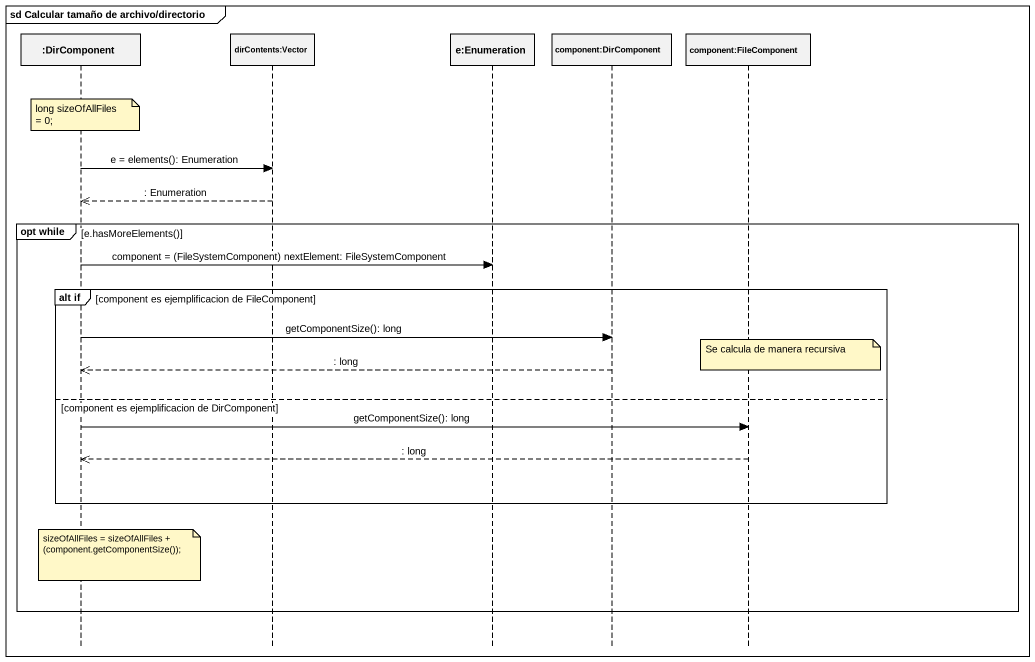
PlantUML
@startuml
mainframe sd Calcular tamaño de archivo/directorio
hide footbox
participant ":DirComponent" as DirComponent
participant "dirContents:Vector" as dirContents_Vector
participant "e:Enumeration" as e_Enumeration
participant "component:DirComponent" as component_DirComponent
participant "component:FileComponent" as component_FileComponent

note over DirComponent : long sizeOfAllFiles = 0;
DirComponent -> dirContents_Vector : e = elements(): Enumeration
dirContents_Vector -->> DirComponent : : Enumeration
group opt while [e.hasMoreElements()]
  DirComponent -> e_Enumeration : component = (FileSystemComponent) nextElement: FileSystemComponent
  group alt if [component es ejemplificacion de FileComponent]
    DirComponent -> component_DirComponent : getComponentSize(): long
    note over component_FileComponent : Se calcula de manera recursiva
    component_DirComponent -->> DirComponent : : long
  else component es ejemplificacion de DirComponent
    DirComponent -> component_FileComponent : getComponentSize(): long
    component_FileComponent -->> DirComponent : : long
  end
  note over DirComponent
    sizeOfAllFiles = sizeOfAllFiles +
    (component.getComponentSize());
  end note
end
@enduml
